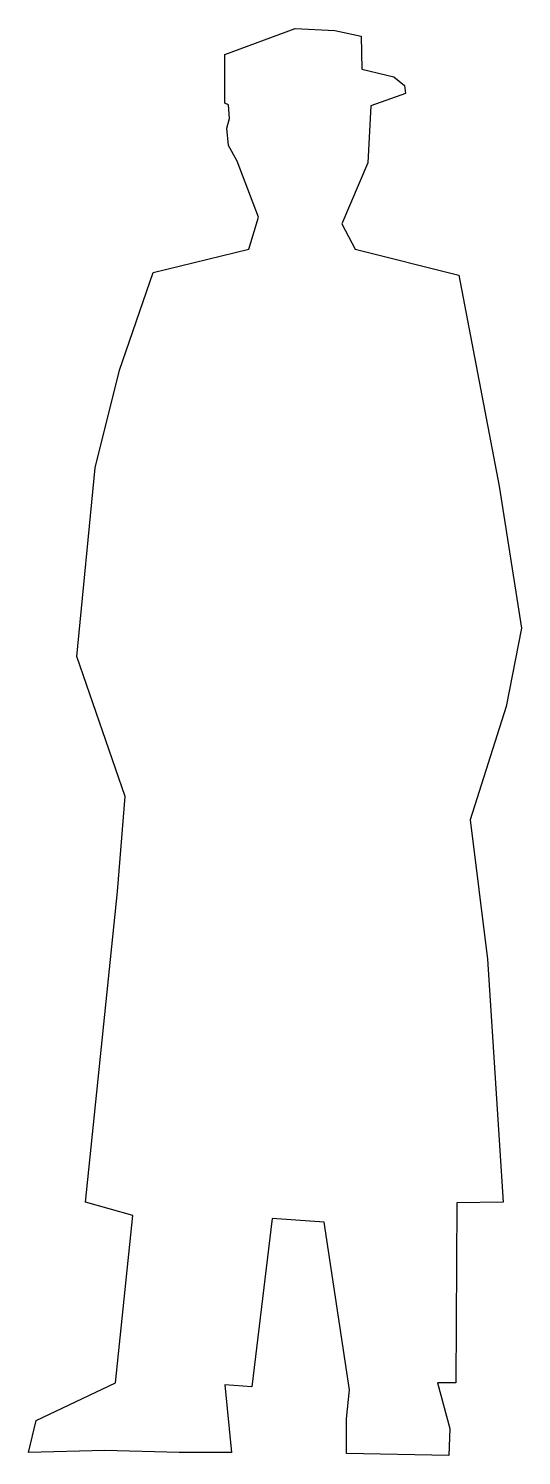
# Model space of a CAD drawing. Extents: x -14347 to -13736, y 116 to 1883.
import ezdxf

# ---------------------------------------------------------------- set-up
doc = ezdxf.new("R2010")
doc.units = 0
doc.layers.get('0').update_dxf_attribs({"linetype": 'CONTINUOUS'})

msp = doc.modelspace()

# ---------------------------------------------------------------- linework, layer by layer
at = {"color": 0}
for points in [[(-13881.1, 1812.2), (-13879.9, 1802.6), (-13923, 1787), (-13926.6, 1716.4), (-13958.9, 1640.9), (-13942.2, 1609.8), (-13814, 1577.5), (-13763.7, 1316.4), (-13736.2, 1140.4), (-13755.3, 1043.4), (-13799.6, 903.2), (-13778.1, 730.8), (-13758.9, 430.2), (-13816.4, 429), (-13817.6, 206.3), (-13840.4, 206.3), (-13824.8, 150), (-13826, 116.5), (-13952.9, 118.9), (-13952.9, 162), (-13949.3, 197.9), (-13980.5, 405.1), (-14045.1, 409.9), (-14070.3, 201.5), (-14103.8, 203.9), (-14095.4, 120), (-14160.1, 120), (-14252.3, 122.4), (-14346.9, 120), (-14337.3, 159.6), (-14239.1, 206.3), (-14217.6, 413.4), (-14276.3, 430.2), (-14236.7, 814.6), (-14227.2, 932), (-14287, 1105.6), (-14264.3, 1339.1), (-14234.4, 1460.1), (-14192.4, 1581), (-14073.9, 1609.8), (-14061.9, 1649.3), (-14088.3, 1718.8), (-14099, 1737.9), (-14101.4, 1759.5), (-14097.8, 1771.5), (-14099, 1788.2), (-14103.8, 1790.6), (-14103.8, 1850.5), (-14016.4, 1882.8), (-13967.3, 1880.4), (-13935, 1873.2), (-13933.8, 1832.5), (-13894.3, 1823), (-13881.1, 1812.2)], [(-13881.1, 1812.2), (-13879.9, 1802.6), (-13923, 1787), (-13926.6, 1716.4), (-13958.9, 1640.9), (-13942.2, 1609.8), (-13814, 1577.5), (-13763.7, 1316.4), (-13736.2, 1140.4), (-13755.3, 1043.4), (-13799.6, 903.2), (-13778.1, 730.8), (-13758.9, 430.2), (-13816.4, 429), (-13817.6, 206.3), (-13840.4, 206.3), (-13824.8, 150), (-13826, 116.5), (-13952.9, 118.9), (-13952.9, 162), (-13949.3, 197.9), (-13980.5, 405.1), (-14045.1, 409.9), (-14070.3, 201.5), (-14103.8, 203.9), (-14095.4, 120), (-14160.1, 120), (-14252.3, 122.4), (-14346.9, 120), (-14337.3, 159.6), (-14239.1, 206.3), (-14217.6, 413.4), (-14276.3, 430.2), (-14236.7, 814.6), (-14227.2, 932), (-14287, 1105.6), (-14264.3, 1339.1), (-14234.4, 1460.1), (-14192.4, 1581), (-14073.9, 1609.8), (-14061.9, 1649.3), (-14088.3, 1718.8), (-14099, 1737.9), (-14101.4, 1759.5), (-14097.8, 1771.5), (-14099, 1788.2), (-14103.8, 1790.6), (-14103.8, 1850.5), (-14016.4, 1882.8), (-13967.3, 1880.4), (-13935, 1873.2), (-13933.8, 1832.5), (-13894.3, 1823), (-13881.1, 1812.2), (-13881.1, 1812.2)]]:
    msp.add_lwpolyline(points, dxfattribs=at)

doc.saveas('drawing.dxf')
